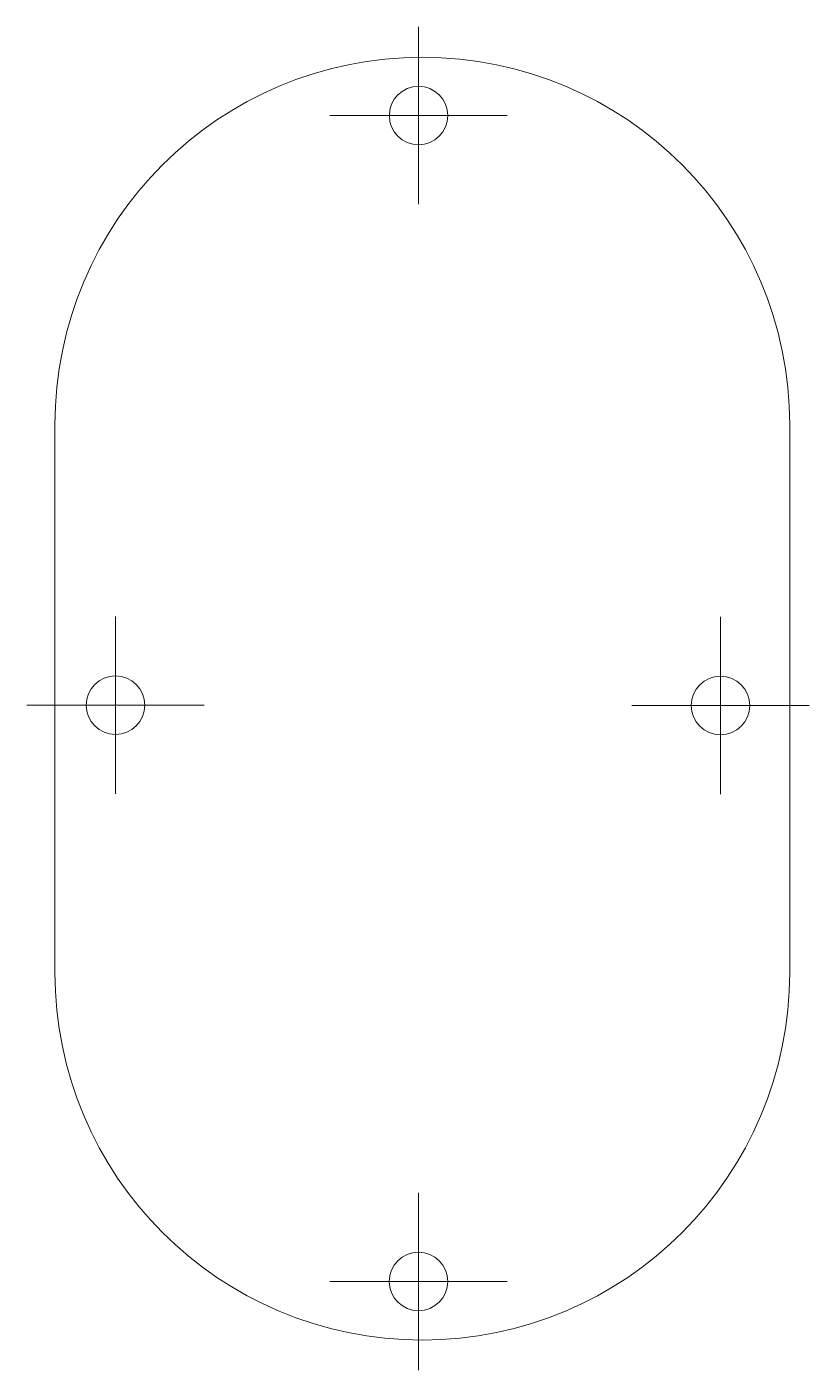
# Model space of a CAD drawing. Header units: inches. Extents: x -0.09 to 2.54, y -0.1 to 4.42.
import ezdxf

# ---------------------------------------------------------------- set-up
doc = ezdxf.new("R2010")
doc.units = ezdxf.units.IN
doc.header["$MEASUREMENT"] = 0

# ---------------------------------------------------------------- blocks, each defined once
blk = doc.blocks.new('SW_CENTERMARKSYMBOL_0')
at = {"color": 0, "linetype": 'Continuous', "lineweight": 0}
for p, q in [((0, 0.2), (0, 0.2984)), ((0, 0), (0, 0.2)), ((-0.2, 0), (-0.2984, 0)), ((0, 0), (-0.2, 0)), ((0, 0), (0, -0.2)), ((0, 0), (0.2, 0)), ((0.2, 0), (0.2984, 0)), ((0, -0.2), (0, -0.2984))]:
    blk.add_line(p, q, dxfattribs=at)
blk = doc.blocks.new('SW_CENTERMARKSYMBOL_1')
at = {"color": 0, "linetype": 'Continuous', "lineweight": 0}
for p, q in [((0, 0.2), (0, 0.2984)), ((0, 0), (0, 0.2)), ((-0.2, 0), (-0.2984, 0)), ((0, 0), (-0.2, 0)), ((0, 0), (0, -0.2)), ((0, 0), (0.2, 0)), ((0.2, 0), (0.2984, 0)), ((0, -0.2), (0, -0.2984))]:
    blk.add_line(p, q, dxfattribs=at)
blk = doc.blocks.new('SW_CENTERMARKSYMBOL_2')
at = {"color": 0, "linetype": 'Continuous', "lineweight": 0}
for p, q in [((0, 0.2), (0, 0.2984)), ((0, 0), (0, 0.2)), ((-0.2, 0), (-0.2984, 0)), ((0, 0), (-0.2, 0)), ((0, 0), (0, -0.2)), ((0, 0), (0.2, 0)), ((0.2, 0), (0.2984, 0)), ((0, -0.2), (0, -0.2984))]:
    blk.add_line(p, q, dxfattribs=at)
blk = doc.blocks.new('SW_CENTERMARKSYMBOL_3')
at = {"color": 0, "linetype": 'Continuous', "lineweight": 0}
for p, q in [((0, 0.2), (0, 0.2984)), ((0, 0), (0, 0.2)), ((-0.2, 0), (-0.2984, 0)), ((0, 0), (-0.2, 0)), ((0, 0), (0, -0.2)), ((0, 0), (0.2, 0)), ((0.2, 0), (0.2984, 0)), ((0, -0.2), (0, -0.2984))]:
    blk.add_line(p, q, dxfattribs=at)

msp = doc.modelspace()

# ---------------------------------------------------------------- linework, layer by layer
at = {"color": 240, "linetype": 'Continuous', "lineweight": 15, "true_color": 0xed1f24}
for p, q in [((0, 3.0787), (0, 1.2362)), ((2.4724, 1.2362), (2.4724, 3.0787))]:
    msp.add_line(p, q, dxfattribs=at)
for centre in [(1.2236, 4.1185), (0.204, 2.1354), (2.2393, 2.1343), (1.2233, 0.1975)]:
    msp.add_circle(centre, 0.0984, dxfattribs=at)
for centre, start, end in [((1.2362, 3.0787), 0, 180), ((1.2362, 1.2362), 180, 0)]:
    msp.add_arc(centre, 1.2362, start, end, dxfattribs=at)

# ---------------------------------------------------------------- block references
at = {"color": 7, "linetype": 'Continuous', "lineweight": 0}
for name, p in [('SW_CENTERMARKSYMBOL_3', (1.2236, 4.1185)), ('SW_CENTERMARKSYMBOL_0', (0.204, 2.1354)), ('SW_CENTERMARKSYMBOL_1', (2.2393, 2.1343)), ('SW_CENTERMARKSYMBOL_2', (1.2233, 0.1975))]:
    msp.add_blockref(name, p, dxfattribs=at)

doc.saveas('drawing.dxf')
